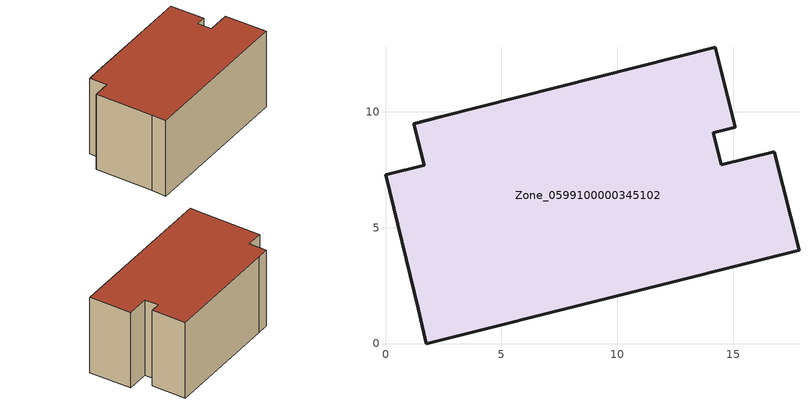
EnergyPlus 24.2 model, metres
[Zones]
Zone_0599100000345102
 floor ground (C_G): 1.67,7.69 1.22,9.47 2.39,9.78 14.21,12.77 15.09,9.32 14.13,9.08 14.48,7.7 16.76,8.27 17.83,4.02 1.76,0 1.41,1.5 0,7.28 z0
 wall outside (C_F): 1.76,0 17.83,4.02 16.76,8.27 14.48,7.7 14.13,9.08 15.09,9.32 14.21,12.77 2.39,9.78 1.22,9.47 1.67,7.69 0,7.28 1.41,1.5 1.76,0 z0:8.29
 roof outside (C_R): 15.09,9.32 14.21,12.77 2.39,9.78 1.22,9.47 1.67,7.69 0,7.28 1.41,1.5 1.76,0 17.83,4.02 16.76,8.27 14.48,7.7 14.13,9.08 z8.29
[BUILDING]
Pand.0599100000345102: North Axis=0; Terrain=City; Loads Convergence Tolerance Value=0.04; Temperature Convergence Tolerance Value=0.4; Solar Distribution=FullExterior; Maximum Number of Warmup Days=25; Minimum Number of Warmup Days=1
[Site:Location]
Rotterdam.The.Hague.AP_ZH_NLD Design_Conditions: Latitude=51.96; Longitude=4.45; Time Zone=1; Elevation=-4.5
[SITE:GROUNDTEMPERATURE:BUILDINGSURFACE]
18, 18, 18, 18, 18, 18, 18, 18, 18, 18, 18, 18
[MATERIAL] Thermal Absorptance=0.9; Solar Absorptance=0.7; Visible Absorptance=0.7
Name | Roughness | Thickness | Conductivity | Density | Specific Heat
G.TC.1992-2005 | MediumSmooth | 0.15 | 0.06 | 540 | 1210
F.TC.1992-2005 | Rough | 0.3 | 0.12 | 1920 | 840
R.TC.1992-2005 | MediumRough | 0.2 | 0.08 | 1500 | 1000
[CONSTRUCTION]
C_G: G.TC.1992-2005
C_F: F.TC.1992-2005
C_R: R.TC.1992-2005
[ZONE]
Zone_0599100000345102: Type=1; Multiplier=1; Ceiling Height=Autocalculate; Volume=Autocalculate; Floor Area=autocalculate; Part of Total Floor Area=Yes
[ZONEINFILTRATION:DESIGNFLOWRATE]
Infil_Zone_0599100000345102: Zone or ZoneList or Space or SpaceList=Zone_0599100000345102; Schedule=AlwaysOn; Design Flow Rate Calculation Method=Flow/Area; Flow Rate per Floor Area=0.0015; Constant Term Coefficient=1; Temperature Term Coefficient=0; Velocity Term Coefficient=0; Velocity Squared Term Coefficient=0
[HVACTEMPLATE:ZONE:IDEALLOADSAIRSYSTEM]
Zone_0599100000345102: Maximum Heating Supply Air Temperature=50; Minimum Cooling Supply Air Temperature=13; Maximum Heating Supply Air Humidity Ratio=0.0156; Minimum Cooling Supply Air Humidity Ratio=0.0077; Heating Limit=NoLimit; Cooling Limit=NoLimit; Dehumidification Control Type=ConstantSensibleHeatRatio; Cooling Sensible Heat Ratio=0.7; Dehumidification Setpoint=60; Humidification Control Type=None; Humidification Setpoint=30; Outdoor Air Method=None; Outdoor Air Flow Rate per Person=0.00944; Outdoor Air Flow Rate per Zone Floor Area=0; Outdoor Air Flow Rate per Zone=0; Demand Controlled Ventilation Type=None; Outdoor Air Economizer Type=NoEconomizer; Heat Recovery Type=None; Sensible Heat Recovery Effectiveness=0.7; Latent Heat Recovery Effectiveness=0.65
[ZONECONTROL:THERMOSTAT]
ThermostatControl_Zone_0599100000345102: Zone or ZoneList=Zone_0599100000345102; Control Type Schedule=DualSetpointControlType; Control 1=Thermostat_Zone_0599100000345102; Temperature Difference Between Cutout And Setpoint=0
[THERMOSTATSETPOINT:DUALSETPOINT]
Thermostat_Zone_0599100000345102: Heating Setpoint Temperature Schedule=HeatingSetpoint_Zone_0599100000345102; Cooling Setpoint Temperature Schedule=CoolingSetpoint_Zone_0599100000345102
[SCHEDULE:COMPACT]
HeatingSetpoint_Zone_0599100000345102: Through: 12/31, For: AllDays, Until: 24:00, 21
CoolingSetpoint_Zone_0599100000345102: Through: 12/31, For: AllDays, Until: 24:00, 24
DualSetpointControlType: Through: 12/31, For: AllDays, Until: 24:00, 4
AlwaysOn: Through: 12/31, For: AllDays, Until: 24:00, 1
